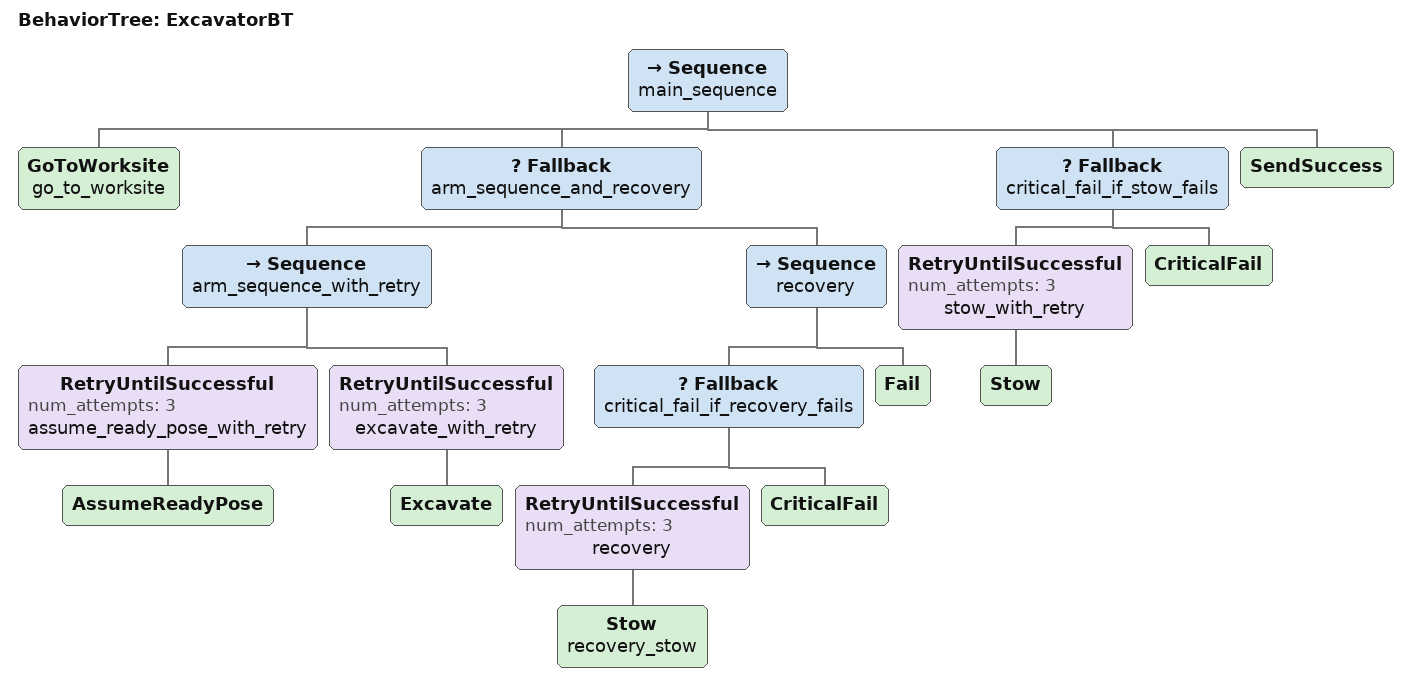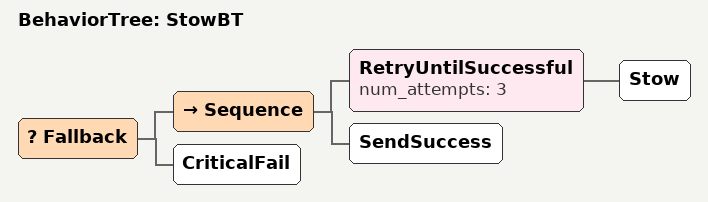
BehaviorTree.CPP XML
<root BTCPP_format="4">
  <BehaviorTree ID="ExcavatorBT">
    <Sequence name="main_sequence">
      <GoToWorksite name="go_to_worksite" />
      <Fallback name="arm_sequence_and_recovery">
        <Sequence name="arm_sequence_with_retry">
          <RetryUntilSuccessful num_attempts="3" name="assume_ready_pose_with_retry">
            <AssumeReadyPose />
          </RetryUntilSuccessful>
          <RetryUntilSuccessful num_attempts="3" name="excavate_with_retry">
            <Excavate />
          </RetryUntilSuccessful>
        </Sequence>
        <Sequence name="recovery">
          <Fallback name="critical_fail_if_recovery_fails">
            <RetryUntilSuccessful num_attempts="3" name="recovery">
              <Stow name="recovery_stow" />
            </RetryUntilSuccessful>
            <CriticalFail />
          </Fallback>
          <Fail />
        </Sequence>
      </Fallback>
      <Fallback name="critical_fail_if_stow_fails">
        <RetryUntilSuccessful num_attempts="3" name="stow_with_retry">
          <Stow />
        </RetryUntilSuccessful>
        <CriticalFail />
      </Fallback>
      <SendSuccess />

    </Sequence>
  </BehaviorTree>
  <BehaviorTree ID="StowBT">
    <Fallback>
      <Sequence>
        <RetryUntilSuccessful num_attempts="3">
          <Stow />
        </RetryUntilSuccessful>
        <SendSuccess />
      </Sequence>
      <CriticalFail />
    </Fallback>
  </BehaviorTree>
</root>
